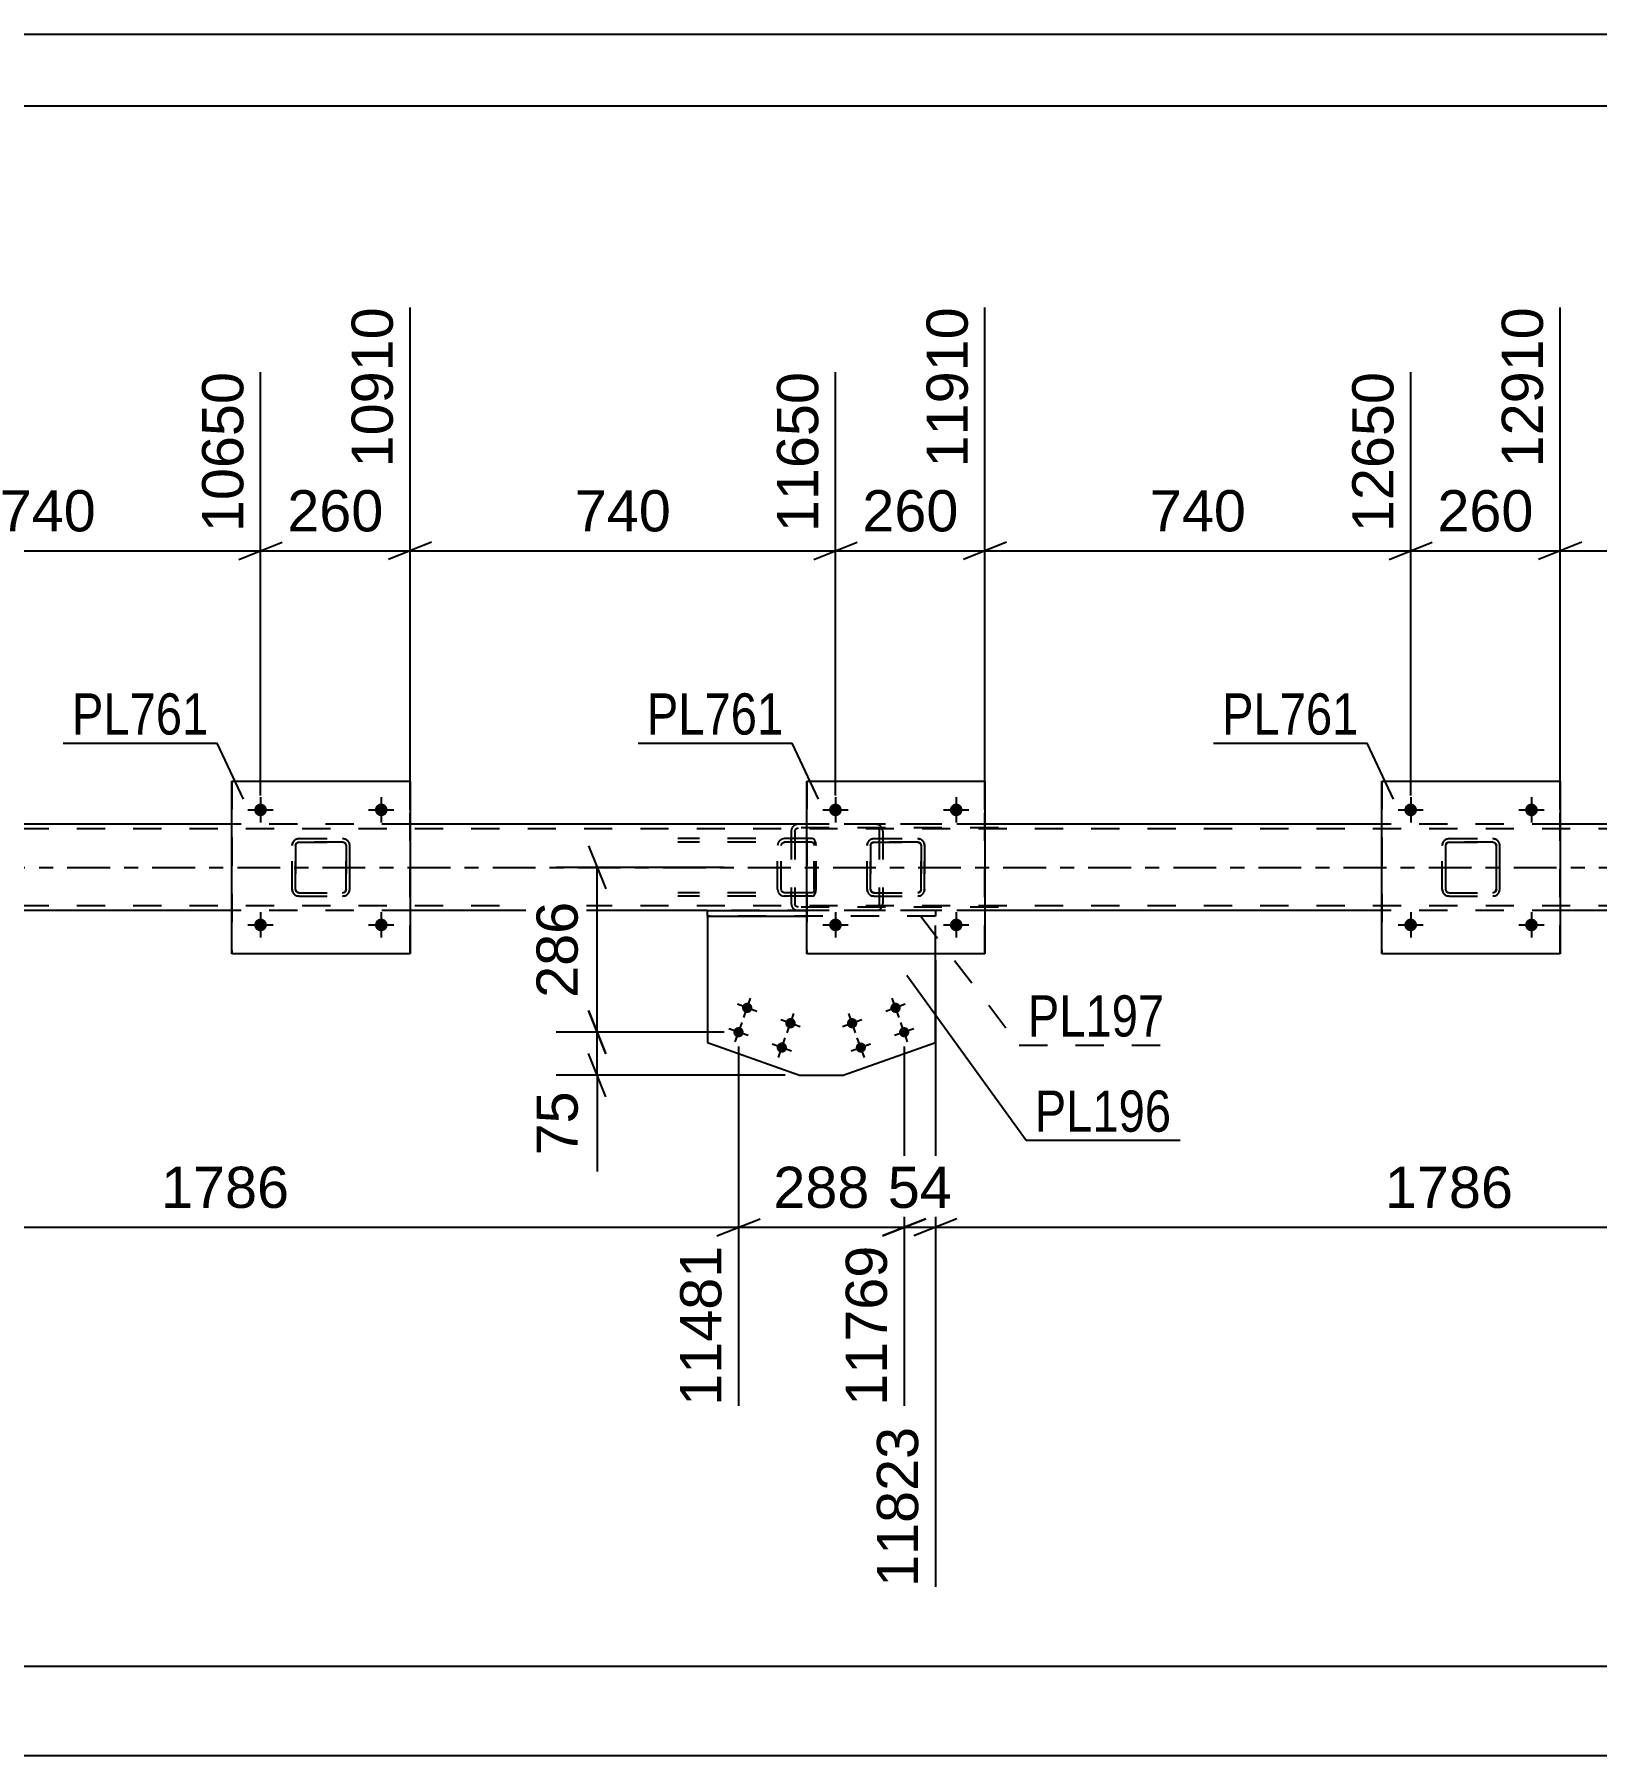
# Model space of a CAD drawing. Header units: millimetres. Extents: x -73 to 768, y -405 to 189.
# Drawn here: x 406.5 to 515.2, y 69.8 to 189.5 of the extents above; entities that cross this region are included whole.
import ezdxf

# ---------------------------------------------------------------- set-up
doc = ezdxf.new("R2010")
doc.units = ezdxf.units.MM
doc.linetypes.add('DXK_LINE_DOT2', pattern=[3.9198, 1.9599, -1.9599])
doc.linetypes.add('DXK_LINE_DOT3', pattern=[5.9187, 2.979, -0.9799, 0.9799, -0.9799])
doc.styles.add('Arial', font='ARIAL.TTF', dxfattribs={"height": 0.2})
doc.styles.add('Arial Narrow', font='ARIALN.TTF', dxfattribs={"height": 0.2})

# ---------------------------------------------------------------- blocks, each defined once
blk = doc.blocks.new('Unknown-122572935-1115')
at = {"color": 5, "linetype": 'Continuous'}
for p, q in [((767.65, 189.5), (-73.35, 189.5)), ((762.65, 184.5), (-68.35, 184.5))]:
    blk.add_line(p, q, dxfattribs=at)
blk = doc.blocks.new('Bolt-122572935-2388 - 2108')
at = {"linetype": 'Continuous'}
for points in [[(501.82, 135.57), (501.83, 135.66), (501.86, 135.75), (501.9, 135.83), (501.96, 135.89), (502.04, 135.95), (502.12, 135.99), (502.21, 136.01), (502.3, 136.01), (502.39, 135.99), (502.48, 135.95), (502.55, 135.89), (502.61, 135.83), (502.66, 135.75), (502.69, 135.66), (502.7, 135.57), (502.69, 135.48), (502.66, 135.39), (502.61, 135.31), (502.55, 135.24), (502.48, 135.19), (502.39, 135.15), (502.3, 135.13), (502.21, 135.13), (502.12, 135.15), (502.04, 135.19), (501.96, 135.24), (501.9, 135.31), (501.86, 135.39), (501.83, 135.48)], [(510.22, 135.57), (510.23, 135.66), (510.26, 135.75), (510.3, 135.83), (510.36, 135.89), (510.44, 135.95), (510.52, 135.99), (510.61, 136.01), (510.7, 136.01), (510.79, 135.99), (510.88, 135.95), (510.95, 135.89), (511.01, 135.83), (511.06, 135.75), (511.09, 135.66), (511.1, 135.57), (511.09, 135.48), (511.06, 135.39), (511.01, 135.31), (510.95, 135.24), (510.88, 135.19), (510.79, 135.15), (510.7, 135.13), (510.61, 135.13), (510.52, 135.15), (510.44, 135.19), (510.36, 135.24), (510.3, 135.31), (510.26, 135.39), (510.23, 135.48)]]:
    blk.add_hatch(color=1, dxfattribs=at).paths.add_polyline_path(points)
at = {"color": 1, "linetype": 'Continuous'}
for p, q in [((501.38, 135.57), (503.14, 135.57)), ((502.26, 136.45), (502.26, 134.69)), ((509.78, 135.57), (511.54, 135.57)), ((510.66, 136.45), (510.66, 134.69))]:
    blk.add_line(p, q, dxfattribs=at)
blk = doc.blocks.new('Bolt-122572935-2260 - 2108')
at = {"linetype": 'Continuous'}
for points in [[(466.09, 121.68, -1), (466.77, 121.92, -1)], [(463.07, 120.61, -1), (463.75, 120.86, -1)], [(466.69, 119.99, -1), (467.37, 120.23, -1)], [(463.68, 118.92, -1), (464.35, 119.16, -1)]]:
    blk.add_hatch(color=1, dxfattribs=at).paths.add_polyline_path(points)
at = {"color": 1, "linetype": 'Continuous'}
for p, q in [((466.67, 121.13), (466.19, 122.48)), ((464.09, 120.98), (462.74, 120.49)), ((463.65, 120.06), (463.17, 121.41)), ((467.11, 122.05), (465.75, 121.56)), ((464.26, 118.36), (463.77, 119.72)), ((467.71, 120.35), (466.35, 119.87)), ((467.27, 119.43), (466.79, 120.79)), ((464.69, 119.28), (463.34, 118.8))]:
    blk.add_line(p, q, dxfattribs=at)
blk = doc.blocks.new('Bolt-122572935-2261 - 2108')
at = {"linetype": 'Continuous'}
for points in [[(455.77, 121.92, -1), (456.45, 121.68, -1)], [(458.78, 120.86, -1), (459.46, 120.61, -1)], [(455.17, 120.23, -1), (455.85, 119.99, -1)], [(458.18, 119.16, -1), (458.86, 118.92, -1)]]:
    blk.add_hatch(color=1, dxfattribs=at).paths.add_polyline_path(points)
at = {"color": 1, "linetype": 'Continuous'}
for p, q in [((455.87, 121.13), (456.35, 122.48)), ((456.79, 121.56), (455.43, 122.05)), ((459.8, 120.49), (458.45, 120.98)), ((458.88, 120.06), (459.36, 121.41)), ((456.18, 119.87), (454.83, 120.35)), ((455.27, 119.43), (455.75, 120.79)), ((458.28, 118.36), (458.76, 119.72)), ((459.2, 118.8), (457.84, 119.28))]:
    blk.add_line(p, q, dxfattribs=at)
blk = doc.blocks.new('Part-122572935-2266 - 2108')
at = {"color": 2, "linetype": 'Continuous'}
for p, q in [((453.34, 128.17), (453.34, 128.57)), ((453.34, 128.57), (460.25, 128.57)), ((453.34, 128.17), (460.25, 128.17))]:
    blk.add_line(p, q, dxfattribs=at)
at = {"color": 7, "linetype": 'DXK_LINE_DOT2'}
for p, q in [((469.2, 128.57), (460.25, 128.57)), ((469.2, 128.17), (460.25, 128.17)), ((469.2, 128.57), (469.2, 128.17))]:
    blk.add_line(p, q, dxfattribs=at)
blk = doc.blocks.new('Part-122572935-2271 - 2108')
at = {"color": 2, "linetype": 'Continuous'}
for p, q in [((453.34, 128.17), (453.34, 119.39)), ((469.2, 119.39), (469.2, 125.57)), ((453.34, 119.39), (459.75, 117.12)), ((462.79, 117.12), (469.2, 119.39)), ((459.75, 117.12), (462.79, 117.12))]:
    blk.add_line(p, q, dxfattribs=at)
at = {"color": 7, "linetype": 'DXK_LINE_DOT2'}
for p, q in [((469.2, 128.17), (453.34, 128.17)), ((469.2, 125.57), (469.2, 128.17))]:
    blk.add_line(p, q, dxfattribs=at)
blk = doc.blocks.new('Part-122572935-2351 - 2108')
at = {"color": 7, "linetype": 'DXK_LINE_DOT2'}
for p, q in [((650.55, 134.25), (12.26, 134.25)), ((432.66, 134.57), (420.26, 134.57)), ((472.65, 134.57), (460.25, 134.57)), ((512.66, 134.57), (500.26, 134.57)), ((650.55, 128.89), (12.26, 128.89)), ((432.66, 128.57), (420.26, 128.57)), ((472.65, 128.57), (453.34, 128.57)), ((512.66, 128.57), (500.26, 128.57))]:
    blk.add_line(p, q, dxfattribs=at)
at = {"color": 2, "linetype": 'Continuous'}
for p, q in [((420.26, 134.57), (392.66, 134.57)), ((460.25, 134.57), (432.66, 134.57)), ((500.26, 134.57), (472.65, 134.57)), ((540.26, 134.57), (512.66, 134.57)), ((420.26, 128.57), (392.66, 128.57)), ((453.34, 128.57), (432.66, 128.57)), ((500.26, 128.57), (472.65, 128.57)), ((538.48, 128.57), (512.66, 128.57))]:
    blk.add_line(p, q, dxfattribs=at)
at = {"color": 7, "linetype": 'DXK_LINE_DOT3'}
blk.add_line((12.26, 131.57), (650.55, 131.57), dxfattribs=at)
blk = doc.blocks.new('Bolt-122572935-2370 - 2108')
at = {"linetype": 'Continuous'}
for points in [[(421.82, 127.57), (421.83, 127.66), (421.86, 127.75), (421.9, 127.83), (421.96, 127.89), (422.04, 127.95), (422.12, 127.99), (422.21, 128.01), (422.3, 128.01), (422.39, 127.99), (422.48, 127.95), (422.55, 127.89), (422.61, 127.83), (422.66, 127.75), (422.69, 127.66), (422.7, 127.57), (422.69, 127.48), (422.66, 127.39), (422.61, 127.31), (422.55, 127.24), (422.48, 127.19), (422.39, 127.15), (422.3, 127.13), (422.21, 127.13), (422.12, 127.15), (422.04, 127.19), (421.96, 127.24), (421.9, 127.31), (421.86, 127.39), (421.83, 127.48)], [(430.22, 127.57), (430.23, 127.66), (430.26, 127.75), (430.3, 127.83), (430.36, 127.89), (430.44, 127.95), (430.52, 127.99), (430.61, 128.01), (430.7, 128.01), (430.79, 127.99), (430.88, 127.95), (430.95, 127.89), (431.01, 127.83), (431.06, 127.75), (431.09, 127.66), (431.1, 127.57), (431.09, 127.48), (431.06, 127.39), (431.01, 127.31), (430.95, 127.24), (430.88, 127.19), (430.79, 127.15), (430.7, 127.13), (430.61, 127.13), (430.52, 127.15), (430.44, 127.19), (430.36, 127.24), (430.3, 127.31), (430.26, 127.39), (430.23, 127.48)]]:
    blk.add_hatch(color=1, dxfattribs=at).paths.add_polyline_path(points)
at = {"color": 1, "linetype": 'Continuous'}
for p, q in [((422.26, 128.45), (422.26, 126.69)), ((430.66, 128.45), (430.66, 126.69)), ((421.38, 127.57), (423.14, 127.57)), ((429.78, 127.57), (431.54, 127.57))]:
    blk.add_line(p, q, dxfattribs=at)
blk = doc.blocks.new('Bolt-122572935-2389 - 2108')
at = {"linetype": 'Continuous'}
for points in [[(501.82, 127.57), (501.83, 127.66), (501.86, 127.75), (501.9, 127.83), (501.96, 127.89), (502.04, 127.95), (502.12, 127.99), (502.21, 128.01), (502.3, 128.01), (502.39, 127.99), (502.48, 127.95), (502.55, 127.89), (502.61, 127.83), (502.66, 127.75), (502.69, 127.66), (502.7, 127.57), (502.69, 127.48), (502.66, 127.39), (502.61, 127.31), (502.55, 127.24), (502.48, 127.19), (502.39, 127.15), (502.3, 127.13), (502.21, 127.13), (502.12, 127.15), (502.04, 127.19), (501.96, 127.24), (501.9, 127.31), (501.86, 127.39), (501.83, 127.48)], [(510.22, 127.57), (510.23, 127.66), (510.26, 127.75), (510.3, 127.83), (510.36, 127.89), (510.44, 127.95), (510.52, 127.99), (510.61, 128.01), (510.7, 128.01), (510.79, 127.99), (510.88, 127.95), (510.95, 127.89), (511.01, 127.83), (511.06, 127.75), (511.09, 127.66), (511.1, 127.57), (511.09, 127.48), (511.06, 127.39), (511.01, 127.31), (510.95, 127.24), (510.88, 127.19), (510.79, 127.15), (510.7, 127.13), (510.61, 127.13), (510.52, 127.15), (510.44, 127.19), (510.36, 127.24), (510.3, 127.31), (510.26, 127.39), (510.23, 127.48)]]:
    blk.add_hatch(color=1, dxfattribs=at).paths.add_polyline_path(points)
at = {"color": 1, "linetype": 'Continuous'}
for p, q in [((502.26, 128.45), (502.26, 126.69)), ((510.66, 128.45), (510.66, 126.69)), ((501.38, 127.57), (503.14, 127.57)), ((509.78, 127.57), (511.54, 127.57))]:
    blk.add_line(p, q, dxfattribs=at)
blk = doc.blocks.new('Bolt-122572935-2390 - 2108')
at = {"linetype": 'Continuous'}
for points in [[(461.81, 135.57), (461.82, 135.66), (461.85, 135.75), (461.9, 135.83), (461.96, 135.89), (462.03, 135.95), (462.12, 135.99), (462.21, 136.01), (462.3, 136.01), (462.39, 135.99), (462.47, 135.95), (462.55, 135.89), (462.61, 135.83), (462.65, 135.75), (462.68, 135.66), (462.69, 135.57), (462.68, 135.48), (462.65, 135.39), (462.61, 135.31), (462.55, 135.24), (462.47, 135.19), (462.39, 135.15), (462.3, 135.13), (462.21, 135.13), (462.12, 135.15), (462.03, 135.19), (461.96, 135.24), (461.9, 135.31), (461.85, 135.39), (461.82, 135.48)], [(470.21, 135.57), (470.22, 135.66), (470.25, 135.75), (470.3, 135.83), (470.36, 135.89), (470.43, 135.95), (470.52, 135.99), (470.61, 136.01), (470.7, 136.01), (470.79, 135.99), (470.87, 135.95), (470.95, 135.89), (471.01, 135.83), (471.05, 135.75), (471.08, 135.66), (471.09, 135.57), (471.08, 135.48), (471.05, 135.39), (471.01, 135.31), (470.95, 135.24), (470.87, 135.19), (470.79, 135.15), (470.7, 135.13), (470.61, 135.13), (470.52, 135.15), (470.43, 135.19), (470.36, 135.24), (470.3, 135.31), (470.25, 135.39), (470.22, 135.48)]]:
    blk.add_hatch(color=1, dxfattribs=at).paths.add_polyline_path(points)
at = {"color": 1, "linetype": 'Continuous'}
for p, q in [((461.37, 135.57), (463.13, 135.57)), ((462.25, 136.45), (462.25, 134.69)), ((469.77, 135.57), (471.53, 135.57)), ((470.65, 136.45), (470.65, 134.69))]:
    blk.add_line(p, q, dxfattribs=at)
blk = doc.blocks.new('Bolt-122572935-2391 - 2108')
at = {"linetype": 'Continuous'}
for points in [[(461.81, 127.57), (461.82, 127.66), (461.85, 127.75), (461.9, 127.83), (461.96, 127.89), (462.03, 127.95), (462.12, 127.99), (462.21, 128.01), (462.3, 128.01), (462.39, 127.99), (462.47, 127.95), (462.55, 127.89), (462.61, 127.83), (462.65, 127.75), (462.68, 127.66), (462.69, 127.57), (462.68, 127.48), (462.65, 127.39), (462.61, 127.31), (462.55, 127.24), (462.47, 127.19), (462.39, 127.15), (462.3, 127.13), (462.21, 127.13), (462.12, 127.15), (462.03, 127.19), (461.96, 127.24), (461.9, 127.31), (461.85, 127.39), (461.82, 127.48)], [(470.21, 127.57), (470.22, 127.66), (470.25, 127.75), (470.3, 127.83), (470.36, 127.89), (470.43, 127.95), (470.52, 127.99), (470.61, 128.01), (470.7, 128.01), (470.79, 127.99), (470.87, 127.95), (470.95, 127.89), (471.01, 127.83), (471.05, 127.75), (471.08, 127.66), (471.09, 127.57), (471.08, 127.48), (471.05, 127.39), (471.01, 127.31), (470.95, 127.24), (470.87, 127.19), (470.79, 127.15), (470.7, 127.13), (470.61, 127.13), (470.52, 127.15), (470.43, 127.19), (470.36, 127.24), (470.3, 127.31), (470.25, 127.39), (470.22, 127.48)]]:
    blk.add_hatch(color=1, dxfattribs=at).paths.add_polyline_path(points)
at = {"color": 1, "linetype": 'Continuous'}
for p, q in [((462.25, 128.45), (462.25, 126.69)), ((470.65, 128.45), (470.65, 126.69)), ((461.37, 127.57), (463.13, 127.57)), ((469.77, 127.57), (471.53, 127.57))]:
    blk.add_line(p, q, dxfattribs=at)
blk = doc.blocks.new('Bolt-122572935-2392 - 2108')
at = {"linetype": 'Continuous'}
for points in [[(421.82, 135.57), (421.83, 135.66), (421.86, 135.75), (421.9, 135.83), (421.96, 135.89), (422.04, 135.95), (422.12, 135.99), (422.21, 136.01), (422.3, 136.01), (422.39, 135.99), (422.48, 135.95), (422.55, 135.89), (422.61, 135.83), (422.66, 135.75), (422.69, 135.66), (422.7, 135.57), (422.69, 135.48), (422.66, 135.39), (422.61, 135.31), (422.55, 135.24), (422.48, 135.19), (422.39, 135.15), (422.3, 135.13), (422.21, 135.13), (422.12, 135.15), (422.04, 135.19), (421.96, 135.24), (421.9, 135.31), (421.86, 135.39), (421.83, 135.48)], [(430.22, 135.57), (430.23, 135.66), (430.26, 135.75), (430.3, 135.83), (430.36, 135.89), (430.44, 135.95), (430.52, 135.99), (430.61, 136.01), (430.7, 136.01), (430.79, 135.99), (430.88, 135.95), (430.95, 135.89), (431.01, 135.83), (431.06, 135.75), (431.09, 135.66), (431.1, 135.57), (431.09, 135.48), (431.06, 135.39), (431.01, 135.31), (430.95, 135.24), (430.88, 135.19), (430.79, 135.15), (430.7, 135.13), (430.61, 135.13), (430.52, 135.15), (430.44, 135.19), (430.36, 135.24), (430.3, 135.31), (430.26, 135.39), (430.23, 135.48)]]:
    blk.add_hatch(color=1, dxfattribs=at).paths.add_polyline_path(points)
at = {"color": 1, "linetype": 'Continuous'}
for p, q in [((421.38, 135.57), (423.14, 135.57)), ((422.26, 136.45), (422.26, 134.69)), ((429.78, 135.57), (431.54, 135.57)), ((430.66, 136.45), (430.66, 134.69))]:
    blk.add_line(p, q, dxfattribs=at)
blk = doc.blocks.new('Part-122572935-2399 - 2108')
at = {"color": 7, "linetype": 'DXK_LINE_DOT2'}
for p, q in [((459.2, 134.25), (459.17, 134.09)), ((459.17, 134.09), (459.17, 129.05)), ((459.21, 134.27), (459.2, 134.25)), ((459.42, 134.09), (459.44, 134.18)), ((459.42, 134.09), (459.42, 129.05)), ((459.44, 134.18), (459.5, 134.26)), ((459.68, 134.57), (459.48, 134.53)), ((459.5, 134.26), (459.58, 134.31)), ((459.58, 134.31), (459.68, 134.33)), ((473.58, 134.57), (459.68, 134.57)), ((473.58, 134.33), (459.68, 134.33)), ((465.24, 134.53), (465.04, 134.57)), ((465.04, 134.33), (465.14, 134.31)), ((465.14, 134.31), (465.22, 134.26)), ((465.22, 134.26), (465.28, 134.18)), ((465.28, 134.18), (465.3, 134.09)), ((465.3, 134.09), (465.3, 129.05)), ((465.55, 134.09), (465.51, 134.27)), ((465.55, 134.09), (465.55, 129.05)), ((459.17, 129.05), (459.19, 128.96)), ((459.19, 128.96), (459.21, 128.86)), ((459.44, 128.98), (459.42, 129.05)), ((459.44, 128.96), (459.44, 128.98)), ((459.5, 128.88), (459.44, 128.96)), ((459.48, 128.6), (459.68, 128.57)), ((459.58, 128.83), (459.5, 128.88)), ((459.68, 128.81), (459.58, 128.83)), ((473.58, 128.81), (459.68, 128.81)), ((473.58, 128.57), (459.68, 128.57)), ((465.14, 128.83), (465.04, 128.81)), ((465.04, 128.57), (465.24, 128.6)), ((465.22, 128.88), (465.14, 128.83)), ((465.28, 128.96), (465.22, 128.88)), ((465.3, 129.05), (465.28, 128.96)), ((465.51, 128.86), (465.55, 129.05))]:
    blk.add_line(p, q, dxfattribs=at)
for centre, start, end in [((459.66, 134.07), 110.7583, 155.68), ((465.06, 134.07), 24.32, 69.2417), ((459.66, 129.07), 204.32, 249.2417), ((465.06, 129.07), 290.7583, 335.68)]:
    blk.add_arc(centre, 0.496, start, end, dxfattribs=at)
blk = doc.blocks.new('Part-122572935-2413 - 2108')
at = {"color": 2, "linetype": 'Continuous'}
for p, q in [((460.25, 125.57), (460.25, 137.57)), ((460.25, 137.57), (460.25, 137.57)), ((460.25, 137.57), (472.65, 137.57)), ((472.65, 137.57), (472.65, 125.57)), ((460.25, 125.57), (460.25, 125.57)), ((472.65, 125.57), (460.25, 125.57))]:
    blk.add_line(p, q, dxfattribs=at)
at = {"color": 7, "linetype": 'DXK_LINE_DOT2'}
for p, q in [((460.25, 137.57), (460.25, 125.57)), ((460.25, 137.57), (460.25, 137.57)), ((472.65, 125.57), (472.65, 137.57)), ((460.25, 125.57), (460.25, 125.57))]:
    blk.add_line(p, q, dxfattribs=at)
blk = doc.blocks.new('Part-122572935-2414 - 2108')
at = {"color": 7, "linetype": 'DXK_LINE_DOT2'}
for p, q in [((504.45, 133.09), (504.49, 133.27)), ((504.45, 133.09), (504.46, 133.09)), ((504.45, 130.05), (504.45, 133.09)), ((504.49, 133.27), (504.46, 133.09)), ((504.46, 130.05), (504.46, 133.09)), ((504.71, 133.18), (504.69, 133.09)), ((504.7, 133.09), (504.69, 133.09)), ((504.69, 133.09), (504.69, 130.05)), ((504.7, 133.09), (504.72, 133.18)), ((504.7, 130.05), (504.7, 133.09)), ((504.76, 133.26), (504.71, 133.18)), ((504.72, 133.18), (504.77, 133.26)), ((504.75, 133.53), (504.93, 133.57)), ((504.94, 133.57), (504.75, 133.53)), ((504.84, 133.31), (504.76, 133.26)), ((504.77, 133.26), (504.85, 133.31)), ((504.93, 133.33), (504.84, 133.31)), ((504.85, 133.31), (504.94, 133.33)), ((504.94, 133.57), (504.93, 133.57)), ((504.93, 133.57), (507.97, 133.57)), ((504.93, 133.33), (504.94, 133.33)), ((507.97, 133.33), (504.93, 133.33)), ((504.94, 133.57), (507.98, 133.57)), ((504.94, 133.33), (507.98, 133.33)), ((507.97, 133.57), (507.98, 133.57)), ((507.97, 133.57), (508.16, 133.53)), ((507.98, 133.33), (507.97, 133.33)), ((508.06, 133.31), (507.97, 133.33)), ((508.16, 133.53), (507.98, 133.57)), ((507.98, 133.33), (508.07, 133.31)), ((508.06, 133.31), (508.07, 133.31)), ((508.14, 133.26), (508.06, 133.31)), ((508.07, 133.31), (508.15, 133.26)), ((508.19, 133.18), (508.14, 133.26)), ((508.15, 133.26), (508.2, 133.18)), ((508.21, 133.09), (508.19, 133.18)), ((508.2, 133.18), (508.22, 133.09)), ((508.22, 133.09), (508.21, 133.09)), ((508.21, 133.09), (508.21, 130.05)), ((508.22, 130.05), (508.22, 133.09)), ((508.42, 133.27), (508.45, 133.09)), ((508.46, 133.09), (508.42, 133.27)), ((508.46, 133.09), (508.45, 133.09)), ((508.45, 133.09), (508.45, 130.05)), ((508.46, 130.05), (508.46, 133.09)), ((504.46, 130.05), (504.45, 130.05)), ((504.49, 129.86), (504.45, 130.05)), ((504.46, 130.05), (504.49, 129.86)), ((504.69, 130.05), (504.7, 130.05)), ((504.69, 130.05), (504.71, 129.96)), ((504.72, 129.96), (504.7, 130.05)), ((504.71, 129.96), (504.76, 129.88)), ((504.77, 129.88), (504.72, 129.96)), ((504.75, 129.6), (504.75, 129.6)), ((504.93, 129.57), (504.75, 129.6)), ((504.75, 129.6), (504.94, 129.57)), ((504.76, 129.88), (504.84, 129.83)), ((504.85, 129.83), (504.77, 129.88)), ((504.84, 129.83), (504.93, 129.81)), ((504.94, 129.81), (504.85, 129.83)), ((504.94, 129.81), (504.93, 129.81)), ((504.93, 129.81), (507.97, 129.81)), ((504.94, 129.57), (504.93, 129.57)), ((504.93, 129.57), (507.97, 129.57)), ((504.94, 129.81), (507.98, 129.81)), ((504.94, 129.57), (507.98, 129.57)), ((507.97, 129.81), (508.06, 129.83)), ((507.97, 129.81), (507.98, 129.81)), ((508.16, 129.6), (507.97, 129.57)), ((507.97, 129.57), (507.98, 129.57)), ((508.07, 129.83), (507.98, 129.81)), ((507.98, 129.57), (508.16, 129.6)), ((508.06, 129.83), (508.14, 129.88)), ((508.15, 129.88), (508.07, 129.83)), ((508.14, 129.88), (508.19, 129.96)), ((508.2, 129.96), (508.15, 129.88)), ((508.19, 129.96), (508.21, 130.05)), ((508.22, 130.05), (508.2, 129.96)), ((508.21, 130.05), (508.22, 130.05)), ((508.45, 130.05), (508.42, 129.86)), ((508.42, 129.86), (508.46, 130.05)), ((508.45, 130.05), (508.46, 130.05))]:
    blk.add_line(p, q, dxfattribs=at)
at = {"color": 7, "linetype": 'DXK_LINE_DOT3'}
blk.add_line((506.46, 131.57), (506.45, 131.57), dxfattribs=at)
at = {"color": 7, "linetype": 'DXK_LINE_DOT2'}
for centre, start, end in [((504.93, 133.09), 112.5, 157.5), ((504.94, 133.09), 112.5, 157.5), ((507.97, 133.09), 22.5, 67.5), ((507.98, 133.09), 22.5, 67.5), ((504.93, 130.05), 202.5, 247.5), ((504.94, 130.05), 202.5, 247.5), ((507.97, 130.05), 292.5, 337.5), ((507.98, 130.05), 292.5, 337.5)]:
    blk.add_arc(centre, 0.48, start, end, dxfattribs=at)
blk = doc.blocks.new('Part-122572935-2419 - 2108')
at = {"color": 2, "linetype": 'Continuous'}
for p, q in [((500.26, 125.57), (500.26, 137.57)), ((500.26, 137.57), (500.26, 137.57)), ((500.26, 137.57), (512.66, 137.57)), ((512.66, 137.57), (512.66, 125.57)), ((500.26, 125.57), (500.26, 125.57)), ((512.66, 125.57), (500.26, 125.57))]:
    blk.add_line(p, q, dxfattribs=at)
at = {"color": 7, "linetype": 'DXK_LINE_DOT2'}
for p, q in [((500.26, 137.57), (500.26, 125.57)), ((500.26, 137.57), (500.26, 137.57)), ((512.66, 125.57), (512.66, 137.57)), ((500.26, 125.57), (500.26, 125.57))]:
    blk.add_line(p, q, dxfattribs=at)
blk = doc.blocks.new('Part-122572935-2492 - 2108')
at = {"color": 7, "linetype": 'DXK_LINE_DOT2'}
for p, q in [((424.45, 133.09), (424.49, 133.27)), ((424.45, 133.09), (424.46, 133.09)), ((424.45, 130.05), (424.45, 133.09)), ((424.49, 133.27), (424.46, 133.09)), ((424.46, 130.05), (424.46, 133.09)), ((424.71, 133.18), (424.69, 133.09)), ((424.7, 133.09), (424.69, 133.09)), ((424.69, 133.09), (424.69, 130.05)), ((424.7, 133.09), (424.72, 133.18)), ((424.7, 130.05), (424.7, 133.09)), ((424.76, 133.26), (424.71, 133.18)), ((424.72, 133.18), (424.77, 133.26)), ((424.75, 133.53), (424.93, 133.57)), ((424.94, 133.57), (424.75, 133.53)), ((424.84, 133.31), (424.76, 133.26)), ((424.77, 133.26), (424.85, 133.31)), ((424.93, 133.33), (424.84, 133.31)), ((424.85, 133.31), (424.94, 133.33)), ((424.94, 133.57), (424.93, 133.57)), ((424.93, 133.57), (427.97, 133.57)), ((424.93, 133.33), (424.94, 133.33)), ((427.97, 133.33), (424.93, 133.33)), ((424.94, 133.57), (427.98, 133.57)), ((424.94, 133.33), (427.98, 133.33)), ((427.97, 133.57), (427.98, 133.57)), ((427.97, 133.57), (428.16, 133.53)), ((427.98, 133.33), (427.97, 133.33)), ((428.07, 133.31), (427.97, 133.33)), ((428.16, 133.53), (427.98, 133.57)), ((427.98, 133.33), (428.07, 133.31)), ((428.07, 133.31), (428.07, 133.31)), ((428.07, 133.31), (428.15, 133.26)), ((428.14, 133.26), (428.07, 133.31)), ((428.19, 133.18), (428.14, 133.26)), ((428.15, 133.26), (428.2, 133.18)), ((428.21, 133.09), (428.19, 133.18)), ((428.2, 133.18), (428.22, 133.09)), ((428.22, 133.09), (428.21, 133.09)), ((428.21, 133.09), (428.21, 130.05)), ((428.22, 130.05), (428.22, 133.09)), ((428.42, 133.27), (428.45, 133.09)), ((428.46, 133.09), (428.42, 133.27)), ((428.46, 133.09), (428.45, 133.09)), ((428.45, 133.09), (428.45, 130.05)), ((428.46, 130.05), (428.46, 133.09)), ((424.46, 130.05), (424.45, 130.05)), ((424.49, 129.86), (424.45, 130.05)), ((424.46, 130.05), (424.49, 129.86)), ((424.69, 130.05), (424.7, 130.05)), ((424.69, 130.05), (424.71, 129.96)), ((424.72, 129.96), (424.7, 130.05)), ((424.71, 129.96), (424.76, 129.88)), ((424.77, 129.88), (424.72, 129.96)), ((424.75, 129.6), (424.75, 129.6)), ((424.93, 129.57), (424.75, 129.6)), ((424.75, 129.6), (424.94, 129.57)), ((424.76, 129.88), (424.84, 129.83)), ((424.85, 129.83), (424.77, 129.88)), ((424.84, 129.83), (424.93, 129.81)), ((424.94, 129.81), (424.85, 129.83)), ((424.94, 129.81), (424.93, 129.81)), ((424.93, 129.81), (427.97, 129.81)), ((424.94, 129.57), (424.93, 129.57)), ((424.93, 129.57), (427.97, 129.57)), ((424.94, 129.81), (427.98, 129.81)), ((424.94, 129.57), (427.98, 129.57)), ((427.97, 129.81), (428.07, 129.83)), ((427.97, 129.81), (427.98, 129.81)), ((428.16, 129.6), (427.97, 129.57)), ((427.97, 129.57), (427.98, 129.57)), ((428.07, 129.83), (427.98, 129.81)), ((427.98, 129.57), (428.16, 129.6)), ((428.15, 129.88), (428.07, 129.83)), ((428.07, 129.83), (428.14, 129.88)), ((428.14, 129.88), (428.19, 129.96)), ((428.2, 129.96), (428.15, 129.88)), ((428.19, 129.96), (428.21, 130.05)), ((428.22, 130.05), (428.2, 129.96)), ((428.21, 130.05), (428.22, 130.05)), ((428.45, 130.05), (428.42, 129.86)), ((428.42, 129.86), (428.46, 130.05)), ((428.45, 130.05), (428.46, 130.05))]:
    blk.add_line(p, q, dxfattribs=at)
at = {"color": 7, "linetype": 'DXK_LINE_DOT3'}
blk.add_line((426.46, 131.57), (426.45, 131.57), dxfattribs=at)
at = {"color": 7, "linetype": 'DXK_LINE_DOT2'}
for centre, start, end in [((424.93, 133.09), 112.5, 157.5), ((424.94, 133.09), 112.5, 157.5), ((427.97, 133.09), 22.5, 67.5), ((427.98, 133.09), 22.5, 67.5), ((424.93, 130.05), 202.5, 247.5), ((424.94, 130.05), 202.5, 247.5), ((427.97, 130.05), 292.5, 337.5), ((427.98, 130.05), 292.5, 337.5)]:
    blk.add_arc(centre, 0.48, start, end, dxfattribs=at)
blk = doc.blocks.new('Part-122572935-2497 - 2108')
at = {"color": 2, "linetype": 'Continuous'}
for p, q in [((420.26, 125.57), (420.26, 137.57)), ((420.26, 137.57), (420.26, 137.57)), ((420.26, 137.57), (432.66, 137.57)), ((432.66, 137.57), (432.66, 125.57)), ((420.26, 125.57), (420.26, 125.57)), ((432.66, 125.57), (420.26, 125.57))]:
    blk.add_line(p, q, dxfattribs=at)
at = {"color": 7, "linetype": 'DXK_LINE_DOT2'}
for p, q in [((420.26, 137.57), (420.26, 125.57)), ((420.26, 137.57), (420.26, 137.57)), ((432.66, 125.57), (432.66, 137.57)), ((420.26, 125.57), (420.26, 125.57))]:
    blk.add_line(p, q, dxfattribs=at)
blk = doc.blocks.new('Part-122572935-2498 - 2108')
at = {"color": 7, "linetype": 'DXK_LINE_DOT2'}
for p, q in [((464.45, 133.09), (464.48, 133.27)), ((464.49, 133.27), (464.45, 133.09)), ((464.45, 130.05), (464.45, 133.09)), ((464.45, 133.09), (464.45, 133.09)), ((464.45, 130.05), (464.45, 133.09)), ((464.69, 133.09), (464.71, 133.18)), ((464.71, 133.18), (464.69, 133.09)), ((464.69, 130.05), (464.69, 133.09)), ((464.69, 133.09), (464.69, 133.09)), ((464.69, 133.09), (464.69, 130.05)), ((464.71, 133.18), (464.76, 133.26)), ((464.76, 133.26), (464.71, 133.18)), ((464.74, 133.53), (464.93, 133.57)), ((464.93, 133.57), (464.75, 133.53)), ((464.76, 133.26), (464.84, 133.31)), ((464.84, 133.31), (464.76, 133.26)), ((464.84, 133.31), (464.93, 133.33)), ((464.93, 133.33), (464.84, 133.31)), ((464.93, 133.57), (467.97, 133.57)), ((464.93, 133.57), (464.93, 133.57)), ((464.93, 133.57), (467.97, 133.57)), ((464.93, 133.33), (467.97, 133.33)), ((464.93, 133.33), (464.93, 133.33)), ((467.97, 133.33), (464.93, 133.33)), ((467.97, 133.57), (467.97, 133.57)), ((467.97, 133.57), (468.15, 133.53)), ((468.16, 133.53), (467.97, 133.57)), ((467.97, 133.33), (467.97, 133.33)), ((467.97, 133.33), (468.06, 133.31)), ((468.06, 133.31), (467.97, 133.33)), ((468.06, 133.31), (468.06, 133.31)), ((468.06, 133.31), (468.14, 133.26)), ((468.14, 133.26), (468.06, 133.31)), ((468.14, 133.26), (468.19, 133.18)), ((468.19, 133.18), (468.14, 133.26)), ((468.19, 133.18), (468.21, 133.09)), ((468.21, 133.09), (468.19, 133.18)), ((468.21, 130.05), (468.21, 133.09)), ((468.21, 133.09), (468.21, 133.09)), ((468.21, 133.09), (468.21, 130.05)), ((468.41, 133.27), (468.45, 133.09)), ((468.45, 133.09), (468.42, 133.27)), ((468.45, 130.05), (468.45, 133.09)), ((468.45, 133.09), (468.45, 133.09)), ((468.45, 133.09), (468.45, 130.05)), ((464.45, 130.05), (464.45, 130.05)), ((464.48, 129.86), (464.45, 130.05)), ((464.45, 130.05), (464.49, 129.86)), ((464.69, 130.05), (464.69, 130.05)), ((464.71, 129.96), (464.69, 130.05)), ((464.69, 130.05), (464.71, 129.96)), ((464.76, 129.88), (464.71, 129.96)), ((464.71, 129.96), (464.76, 129.88)), ((464.74, 129.6), (464.75, 129.6)), ((464.93, 129.57), (464.74, 129.6)), ((464.75, 129.6), (464.93, 129.57)), ((464.84, 129.83), (464.76, 129.88)), ((464.76, 129.88), (464.84, 129.83)), ((464.93, 129.81), (464.84, 129.83)), ((464.84, 129.83), (464.93, 129.81)), ((464.93, 129.81), (467.97, 129.81)), ((464.93, 129.81), (464.93, 129.81)), ((464.93, 129.81), (467.97, 129.81)), ((464.93, 129.57), (467.97, 129.57)), ((464.93, 129.57), (464.93, 129.57)), ((464.93, 129.57), (467.97, 129.57)), ((468.06, 129.83), (467.97, 129.81)), ((467.97, 129.81), (468.06, 129.83)), ((467.97, 129.81), (467.97, 129.81)), ((468.15, 129.6), (467.97, 129.57)), ((467.97, 129.57), (468.16, 129.6)), ((467.97, 129.57), (467.97, 129.57)), ((468.14, 129.88), (468.06, 129.83)), ((468.06, 129.83), (468.14, 129.88)), ((468.19, 129.96), (468.14, 129.88)), ((468.14, 129.88), (468.19, 129.96)), ((468.21, 130.05), (468.19, 129.96)), ((468.19, 129.96), (468.21, 130.05)), ((468.21, 130.05), (468.21, 130.05)), ((468.45, 130.05), (468.41, 129.86)), ((468.42, 129.86), (468.45, 130.05)), ((468.45, 130.05), (468.45, 130.05))]:
    blk.add_line(p, q, dxfattribs=at)
at = {"color": 7, "linetype": 'DXK_LINE_DOT3'}
blk.add_line((466.46, 131.57), (466.44, 131.57), dxfattribs=at)
at = {"color": 7, "linetype": 'DXK_LINE_DOT2'}
for centre, start, end in [((464.93, 133.09), 112.5, 157.5), ((464.93, 133.09), 112.5, 157.5), ((467.97, 133.09), 22.5, 67.5), ((467.97, 133.09), 22.5, 67.5), ((464.93, 130.05), 202.5, 247.5), ((464.93, 130.05), 202.5, 247.5), ((467.97, 130.05), 292.5, 337.5), ((467.97, 130.05), 292.5, 337.5)]:
    blk.add_arc(centre, 0.48, start, end, dxfattribs=at)
blk = doc.blocks.new('Part-122572935-2565 - 2108')
at = {"color": 7, "linetype": 'DXK_LINE_DOT2'}
for p, q in [((460.63, 133.57), (451.28, 133.57)), ((460.63, 133.33), (451.28, 133.33)), ((458.26, 133.27), (458.22, 133.09)), ((458.22, 130.05), (458.22, 133.09)), ((458.47, 133.09), (458.49, 133.18)), ((458.47, 130.05), (458.47, 133.09)), ((458.49, 133.18), (458.54, 133.26)), ((458.72, 133.57), (458.53, 133.53)), ((458.54, 133.26), (458.63, 133.31)), ((458.63, 133.31), (458.72, 133.33)), ((459.17, 133.33), (459.17, 133.57)), ((460.74, 133.53), (460.63, 133.57)), ((460.63, 133.33), (460.69, 133.31)), ((460.69, 133.31), (460.73, 133.26)), ((460.73, 133.26), (460.76, 133.18)), ((460.82, 133.43), (460.74, 133.53)), ((460.76, 133.18), (460.77, 133.09)), ((460.77, 130.05), (460.77, 133.09)), ((460.88, 133.27), (460.82, 133.43)), ((460.9, 133.09), (460.88, 133.27)), ((460.9, 130.05), (460.9, 133.09)), ((460.63, 129.81), (451.28, 129.81)), ((460.63, 129.57), (451.28, 129.57)), ((458.22, 130.05), (458.26, 129.86)), ((458.49, 129.96), (458.47, 130.05)), ((458.54, 129.88), (458.49, 129.96)), ((458.53, 129.6), (458.72, 129.57)), ((458.63, 129.83), (458.54, 129.88)), ((458.72, 129.81), (458.63, 129.83)), ((459.17, 129.57), (459.17, 129.81)), ((460.69, 129.83), (460.63, 129.81)), ((460.63, 129.57), (460.74, 129.6)), ((460.73, 129.88), (460.69, 129.83)), ((460.76, 129.96), (460.73, 129.88)), ((460.74, 129.6), (460.82, 129.71)), ((460.77, 130.05), (460.76, 129.96)), ((460.82, 129.71), (460.88, 129.86)), ((460.88, 129.86), (460.9, 130.05))]:
    blk.add_line(p, q, dxfattribs=at)
for centre, start, end in [((458.71, 133.07), 111.1513, 156.1049), ((458.71, 130.06), 203.8951, 248.8487)]:
    blk.add_arc(centre, 0.492, start, end, dxfattribs=at)
blk = doc.blocks.new('StraightDimension-122572935-23055 - 2108')
at = {"color": 7, "linetype": 'Continuous'}
for p, q in [((432.66, 135.57), (432.66, 170.51)), ((462.25, 136.57), (462.25, 166.01)), ((434.16, 154.19), (431.16, 152.99)), ((432.66, 153.59), (462.25, 153.59)), ((460.75, 152.99), (463.75, 154.19))]:
    blk.add_line(p, q, dxfattribs=at)
at = {"color": 0}
blk.add_wipeout([(451.39, 154.34), (451.39, 158.54), (443.52, 158.54), (443.52, 154.34)], dxfattribs=at)
at = {"color": 3, "style": 'Arial'}
blk.add_text('740', height=2.865, dxfattribs=at).set_placement((444.12, 154.94))
at = {"color": 0, "linetype": 'Continuous'}
blk.add_wipeout([(461.65, 166.61), (457.45, 166.61), (457.45, 154.29), (461.65, 154.29)], dxfattribs=at)
at = {"color": 3, "linetype": 'Continuous', "style": 'Arial'}
blk.add_text('11650', height=2.865, rotation=90.0002, dxfattribs=at).set_placement((461.05, 154.89))
blk = doc.blocks.new('StraightDimension-122572935-3506 - 2108')
at = {"color": 7, "linetype": 'Continuous'}
for p, q in [((455.51, 119.11), (455.51, 94.13)), ((467.03, 119.11), (467.03, 94.13)), ((454.01, 105.94), (457.01, 107.14)), ((455.51, 106.54), (467.03, 106.54)), ((468.53, 107.14), (465.53, 105.94))]:
    blk.add_line(p, q, dxfattribs=at)
at = {"color": 0}
blk.add_wipeout([(465.2, 107.29), (465.2, 111.49), (457.33, 111.49), (457.33, 107.29)], dxfattribs=at)
at = {"color": 0, "linetype": 'Continuous'}
blk.add_wipeout([(466.43, 105.84), (462.23, 105.84), (462.23, 93.53), (466.43, 93.53)], dxfattribs=at)
at = {"color": 3, "style": 'Arial'}
blk.add_text('288', height=2.865, dxfattribs=at).set_placement((457.93, 107.89))
at = {"color": 3, "linetype": 'Continuous', "style": 'Arial'}
blk.add_text('11769', height=2.865, rotation=90.0002, dxfattribs=at).set_placement((465.83, 94.13))
blk = doc.blocks.new('StraightDimension-122572935-3488 - 2108')
at = {"color": 7, "linetype": 'Continuous'}
for p, q in [((384.06, 125.74), (384.06, 86.15)), ((455.51, 119.11), (455.51, 94.13)), ((385.56, 107.14), (382.56, 105.94)), ((384.06, 106.54), (455.51, 106.54)), ((454.01, 105.94), (457.01, 107.14))]:
    blk.add_line(p, q, dxfattribs=at)
at = {"color": 0}
blk.add_wipeout([(424.83, 107.29), (424.83, 111.49), (414.74, 111.49), (414.74, 107.29)], dxfattribs=at)
at = {"color": 3, "style": 'Arial'}
blk.add_text('1786', height=2.865, dxfattribs=at).set_placement((415.34, 107.89))
at = {"color": 0, "linetype": 'Continuous'}
blk.add_wipeout([(454.91, 105.84), (450.71, 105.84), (450.71, 93.53), (454.91, 93.53)], dxfattribs=at)
at = {"color": 3, "linetype": 'Continuous', "style": 'Arial'}
blk.add_text('11481', height=2.865, rotation=90.0002, dxfattribs=at).set_placement((454.31, 94.13))
blk = doc.blocks.new('StraightDimension-122572935-3694 - 2108')
at = {"color": 7, "linetype": 'Continuous'}
for p, q in [((445.07, 121.61), (446.27, 118.61)), ((454.51, 120.11), (442.82, 120.11)), ((445.67, 117.12), (445.67, 120.11)), ((446.27, 115.62), (445.07, 118.62)), ((458.75, 117.12), (442.82, 117.12)), ((445.67, 117.12), (445.67, 110.42)), ((445.67, 117.12), (445.67, 110.42))]:
    blk.add_line(p, q, dxfattribs=at)
at = {"color": 0}
blk.add_wipeout([(444.92, 116.59), (440.72, 116.59), (440.72, 110.94), (444.92, 110.94)], dxfattribs=at)
at = {"color": 3, "style": 'Arial'}
blk.add_text('75', height=2.865, rotation=90.0002, dxfattribs=at).set_placement((444.32, 111.54))
blk = doc.blocks.new('StraightDimension-122572935-3298 - 2108')
at = {"color": 7, "linetype": 'Continuous'}
blk.add_line((0.16, 76.02), (650.55, 76.02), dxfattribs=at)
blk = doc.blocks.new('StraightDimension-122572935-3337 - 2108')
at = {"color": 7, "linetype": 'Continuous'}
blk.add_line((-0.64, 69.8), (651.35, 69.8), dxfattribs=at)
blk = doc.blocks.new('StraightDimension-122572935-3443 - 2108')
at = {"color": 7, "linetype": 'Continuous'}
for p, q in [((469.2, 125.13), (469.2, 81.53)), ((540.64, 119.11), (540.64, 94.13)), ((470.7, 107.14), (467.7, 105.94)), ((469.2, 106.54), (540.64, 106.54)), ((539.14, 105.94), (542.14, 107.14))]:
    blk.add_line(p, q, dxfattribs=at)
at = {"color": 0}
blk.add_wipeout([(509.97, 107.29), (509.97, 111.49), (499.87, 111.49), (499.87, 107.29)], dxfattribs=at)
at = {"color": 3, "style": 'Arial'}
blk.add_text('1786', height=2.865, dxfattribs=at).set_placement((500.47, 107.89))
at = {"color": 0, "linetype": 'Continuous'}
blk.add_wipeout([(540.04, 105.84), (535.84, 105.84), (535.84, 93.53), (540.04, 93.53)], dxfattribs=at)
at = {"color": 3, "linetype": 'Continuous', "style": 'Arial'}
blk.add_text('13609', height=2.865, rotation=90.0002, dxfattribs=at).set_placement((539.44, 94.13))
blk = doc.blocks.new('StraightDimension-122572935-3470 - 2108')
at = {"color": 7, "linetype": 'Continuous'}
for p, q in [((469.2, 125.13), (469.2, 81.53)), ((467.03, 119.11), (467.03, 94.13)), ((465.53, 105.94), (468.53, 107.14)), ((467.03, 106.54), (469.2, 106.54)), ((470.7, 107.14), (467.7, 105.94))]:
    blk.add_line(p, q, dxfattribs=at)
at = {"color": 0, "linetype": 'Continuous'}
blk.add_wipeout([(468.6, 93.24), (464.4, 93.24), (464.4, 80.93), (468.6, 80.93)], dxfattribs=at)
at = {"color": 3, "linetype": 'Continuous', "style": 'Arial'}
blk.add_text('11823', height=2.865, rotation=90.0002, dxfattribs=at).set_placement((468, 81.53))
at = {"color": 0}
blk.add_wipeout([(470.94, 107.29), (470.94, 111.49), (465.29, 111.49), (465.29, 107.29)], dxfattribs=at)
at = {"color": 3, "style": 'Arial'}
blk.add_text('54', height=2.865, dxfattribs=at).set_placement((465.89, 107.89))
blk = doc.blocks.new('StraightDimension-122572935-3678 - 2108')
at = {"color": 7, "linetype": 'Continuous'}
for p, q in [((445.07, 133.07), (446.27, 130.07)), ((454.51, 131.57), (442.82, 131.57)), ((445.67, 120.11), (445.67, 131.57)), ((446.27, 118.61), (445.07, 121.61)), ((454.51, 120.11), (442.82, 120.11))]:
    blk.add_line(p, q, dxfattribs=at)
at = {"color": 0}
blk.add_wipeout([(444.92, 129.77), (440.72, 129.77), (440.72, 121.9), (444.92, 121.9)], dxfattribs=at)
at = {"color": 3, "style": 'Arial'}
blk.add_text('286', height=2.865, rotation=90.0002, dxfattribs=at).set_placement((444.32, 122.5))
blk = doc.blocks.new('StraightDimension-122572935-23054 - 2108')
at = {"color": 7, "linetype": 'Continuous'}
for p, q in [((472.65, 135.57), (472.65, 170.51)), ((462.25, 136.57), (462.25, 166.01)), ((460.75, 152.99), (463.75, 154.19)), ((462.25, 153.59), (472.65, 153.59)), ((474.15, 154.19), (471.15, 152.99))]:
    blk.add_line(p, q, dxfattribs=at)
at = {"color": 0}
blk.add_wipeout([(471.39, 154.34), (471.39, 158.54), (463.52, 158.54), (463.52, 154.34)], dxfattribs=at)
at = {"color": 3, "style": 'Arial'}
blk.add_text('260', height=2.865, dxfattribs=at).set_placement((464.12, 154.94))
at = {"color": 0, "linetype": 'Continuous'}
blk.add_wipeout([(472.05, 171.11), (467.85, 171.11), (467.85, 158.79), (472.05, 158.79)], dxfattribs=at)
at = {"color": 3, "linetype": 'Continuous', "style": 'Arial'}
blk.add_text('11910', height=2.865, rotation=90.0002, dxfattribs=at).set_placement((471.45, 159.39))
blk = doc.blocks.new('StraightDimension-122572935-23051 - 2108')
at = {"color": 7, "linetype": 'Continuous'}
for p, q in [((512.66, 135.57), (512.66, 170.51)), ((542.26, 136.57), (542.26, 166.01)), ((514.16, 154.19), (511.16, 152.99)), ((512.66, 153.59), (542.26, 153.59)), ((540.76, 152.99), (543.76, 154.19))]:
    blk.add_line(p, q, dxfattribs=at)
at = {"color": 0}
blk.add_wipeout([(531.39, 154.34), (531.39, 158.54), (523.52, 158.54), (523.52, 154.34)], dxfattribs=at)
at = {"color": 3, "style": 'Arial'}
blk.add_text('740', height=2.865, dxfattribs=at).set_placement((524.12, 154.94))
at = {"color": 0, "linetype": 'Continuous'}
blk.add_wipeout([(541.66, 166.61), (537.46, 166.61), (537.46, 154.29), (541.66, 154.29)], dxfattribs=at)
at = {"color": 3, "linetype": 'Continuous', "style": 'Arial'}
blk.add_text('13650', height=2.865, rotation=90.0002, dxfattribs=at).set_placement((541.06, 154.89))
blk = doc.blocks.new('StraightDimension-122572935-23052 - 2108')
at = {"color": 7, "linetype": 'Continuous'}
for p, q in [((512.66, 135.57), (512.66, 170.51)), ((502.26, 136.57), (502.26, 166.01)), ((500.76, 152.99), (503.76, 154.19)), ((502.26, 153.59), (512.66, 153.59)), ((514.16, 154.19), (511.16, 152.99))]:
    blk.add_line(p, q, dxfattribs=at)
at = {"color": 0}
blk.add_wipeout([(511.39, 154.34), (511.39, 158.54), (503.52, 158.54), (503.52, 154.34)], dxfattribs=at)
at = {"color": 3, "style": 'Arial'}
blk.add_text('260', height=2.865, dxfattribs=at).set_placement((504.12, 154.94))
at = {"color": 0, "linetype": 'Continuous'}
blk.add_wipeout([(512.06, 171.11), (507.86, 171.11), (507.86, 158.79), (512.06, 158.79)], dxfattribs=at)
at = {"color": 3, "linetype": 'Continuous', "style": 'Arial'}
blk.add_text('12910', height=2.865, rotation=90.0002, dxfattribs=at).set_placement((511.46, 159.39))
blk = doc.blocks.new('StraightDimension-122572935-23053 - 2108')
at = {"color": 7, "linetype": 'Continuous'}
for p, q in [((472.65, 135.57), (472.65, 170.51)), ((502.26, 136.57), (502.26, 166.01)), ((474.15, 154.19), (471.15, 152.99)), ((472.65, 153.59), (502.26, 153.59)), ((500.76, 152.99), (503.76, 154.19))]:
    blk.add_line(p, q, dxfattribs=at)
at = {"color": 0}
blk.add_wipeout([(491.39, 154.34), (491.39, 158.54), (483.52, 158.54), (483.52, 154.34)], dxfattribs=at)
at = {"color": 3, "style": 'Arial'}
blk.add_text('740', height=2.865, dxfattribs=at).set_placement((484.12, 154.94))
at = {"color": 0, "linetype": 'Continuous'}
blk.add_wipeout([(501.66, 166.61), (497.46, 166.61), (497.46, 154.29), (501.66, 154.29)], dxfattribs=at)
at = {"color": 3, "linetype": 'Continuous', "style": 'Arial'}
blk.add_text('12650', height=2.865, rotation=90.0002, dxfattribs=at).set_placement((501.06, 154.89))
blk = doc.blocks.new('StraightDimension-122572935-23056 - 2108')
at = {"color": 7, "linetype": 'Continuous'}
for p, q in [((432.66, 135.57), (432.66, 170.51)), ((422.26, 136.57), (422.26, 166.01)), ((420.76, 152.99), (423.76, 154.19)), ((422.26, 153.59), (432.66, 153.59)), ((434.16, 154.19), (431.16, 152.99))]:
    blk.add_line(p, q, dxfattribs=at)
at = {"color": 0}
blk.add_wipeout([(431.39, 154.34), (431.39, 158.54), (423.52, 158.54), (423.52, 154.34)], dxfattribs=at)
at = {"color": 3, "style": 'Arial'}
blk.add_text('260', height=2.865, dxfattribs=at).set_placement((424.12, 154.94))
at = {"color": 0, "linetype": 'Continuous'}
blk.add_wipeout([(432.06, 171.11), (427.86, 171.11), (427.86, 158.79), (432.06, 158.79)], dxfattribs=at)
at = {"color": 3, "linetype": 'Continuous', "style": 'Arial'}
blk.add_text('10910', height=2.865, rotation=90.0002, dxfattribs=at).set_placement((431.46, 159.39))
blk = doc.blocks.new('StraightDimension-122572935-23057 - 2108')
at = {"color": 7, "linetype": 'Continuous'}
for p, q in [((392.66, 135.57), (392.66, 168.29)), ((422.26, 136.57), (422.26, 166.01)), ((394.16, 154.19), (391.16, 152.99)), ((392.66, 153.59), (422.26, 153.59)), ((420.76, 152.99), (423.76, 154.19))]:
    blk.add_line(p, q, dxfattribs=at)
at = {"color": 0}
blk.add_wipeout([(411.39, 154.34), (411.39, 158.54), (403.52, 158.54), (403.52, 154.34)], dxfattribs=at)
at = {"color": 3, "style": 'Arial'}
blk.add_text('740', height=2.865, dxfattribs=at).set_placement((404.12, 154.94))
at = {"color": 0, "linetype": 'Continuous'}
blk.add_wipeout([(421.66, 166.61), (417.46, 166.61), (417.46, 154.29), (421.66, 154.29)], dxfattribs=at)
at = {"color": 3, "linetype": 'Continuous', "style": 'Arial'}
blk.add_text('10650', height=2.865, rotation=90.0002, dxfattribs=at).set_placement((421.06, 154.89))
blk = doc.blocks.new('Mark-122572935-2262 - 2108')
at = {"color": 30, "linetype": 'DXK_LINE_DOT2'}
for p, q in [((468.16, 128.21), (475.03, 119.21)), ((475.03, 119.21), (485.73, 119.21))]:
    blk.add_line(p, q, dxfattribs=at)
at = {"color": 0}
blk.add_wipeout([(485.13, 119.81), (485.13, 122.81), (475.63, 122.81), (475.63, 119.81)], dxfattribs=at)
blk.add_wipeout([(485.13, 119.81), (485.13, 122.81), (475.63, 122.81), (475.63, 119.81)], dxfattribs=at)
at = {"color": 3, "style": 'Arial Narrow'}
blk.add_text('PL197', height=2.863, dxfattribs=at).set_placement((475.63, 119.81))
blk = doc.blocks.new('Mark-122572935-2267 - 2108')
at = {"color": 30, "linetype": 'Continuous'}
for p, q in [((467.22, 124.08), (475.51, 112.59)), ((475.51, 112.59), (486.22, 112.59))]:
    blk.add_line(p, q, dxfattribs=at)
at = {"color": 0}
blk.add_wipeout([(485.62, 113.19), (485.62, 116.19), (476.11, 116.19), (476.11, 113.19)], dxfattribs=at)
blk.add_wipeout([(485.62, 113.19), (485.62, 116.19), (476.11, 116.19), (476.11, 113.19)], dxfattribs=at)
at = {"color": 3, "style": 'Arial Narrow'}
blk.add_text('PL196', height=2.863, dxfattribs=at).set_placement((476.11, 113.19))
blk = doc.blocks.new('Mark-122572935-2409 - 2108')
at = {"color": 30, "linetype": 'Continuous'}
for p in [(448.53, 140.21), (461.06, 136.31)]:
    blk.add_line(p, (459.24, 140.21), dxfattribs=at)
at = {"color": 0}
blk.add_wipeout([(458.64, 140.81), (458.64, 143.81), (449.13, 143.81), (449.13, 140.81)], dxfattribs=at)
blk.add_wipeout([(458.64, 140.81), (458.64, 143.81), (449.13, 143.81), (449.13, 140.81)], dxfattribs=at)
at = {"color": 3, "style": 'Arial Narrow'}
blk.add_text('PL761', height=2.863, dxfattribs=at).set_placement((449.13, 140.81))
blk = doc.blocks.new('Mark-122572935-2415 - 2108')
at = {"color": 30, "linetype": 'Continuous'}
for p in [(488.54, 140.21), (501.07, 136.31)]:
    blk.add_line(p, (499.24, 140.21), dxfattribs=at)
at = {"color": 0}
blk.add_wipeout([(498.64, 140.81), (498.64, 143.81), (489.14, 143.81), (489.14, 140.81)], dxfattribs=at)
blk.add_wipeout([(498.64, 140.81), (498.64, 143.81), (489.14, 143.81), (489.14, 140.81)], dxfattribs=at)
at = {"color": 3, "style": 'Arial Narrow'}
blk.add_text('PL761', height=2.863, dxfattribs=at).set_placement((489.14, 140.81))
blk = doc.blocks.new('Mark-122572935-2493 - 2108')
at = {"color": 30, "linetype": 'Continuous'}
for p in [(408.54, 140.21), (421.07, 136.31)]:
    blk.add_line(p, (419.24, 140.21), dxfattribs=at)
at = {"color": 0}
blk.add_wipeout([(418.64, 140.81), (418.64, 143.81), (409.14, 143.81), (409.14, 140.81)], dxfattribs=at)
blk.add_wipeout([(418.64, 140.81), (418.64, 143.81), (409.14, 143.81), (409.14, 140.81)], dxfattribs=at)
at = {"color": 3, "style": 'Arial Narrow'}
blk.add_text('PL761', height=2.863, dxfattribs=at).set_placement((409.14, 140.81))

msp = doc.modelspace()

# ---------------------------------------------------------------- block references
for name in ['Unknown-122572935-1115', 'Part-122572935-2497 - 2108', 'Part-122572935-2413 - 2108', 'Part-122572935-2419 - 2108', 'Bolt-122572935-2392 - 2108', 'Bolt-122572935-2390 - 2108', 'Bolt-122572935-2388 - 2108', 'Part-122572935-2351 - 2108', 'Part-122572935-2399 - 2108', 'Part-122572935-2492 - 2108', 'Part-122572935-2565 - 2108', 'Part-122572935-2498 - 2108', 'Part-122572935-2414 - 2108', 'Bolt-122572935-2370 - 2108', 'Part-122572935-2266 - 2108', 'Part-122572935-2271 - 2108', 'Bolt-122572935-2391 - 2108', 'Bolt-122572935-2389 - 2108', 'Bolt-122572935-2261 - 2108', 'Bolt-122572935-2260 - 2108']:
    msp.add_blockref(name, (0, 0))

# ---------------------------------------------------------------- next in the draw order: block references
for name in ['StraightDimension-122572935-23055 - 2108', 'StraightDimension-122572935-23051 - 2108', 'StraightDimension-122572935-3506 - 2108']:
    msp.add_blockref(name, (0, 0))

# ---------------------------------------------------------------- next in the draw order: block references
for name in ['StraightDimension-122572935-23056 - 2108', 'StraightDimension-122572935-23054 - 2108', 'StraightDimension-122572935-23052 - 2108', 'StraightDimension-122572935-3488 - 2108']:
    msp.add_blockref(name, (0, 0))

# ---------------------------------------------------------------- next in the draw order: block references
for name in ['StraightDimension-122572935-23053 - 2108', 'StraightDimension-122572935-23057 - 2108', 'Mark-122572935-2409 - 2108', 'StraightDimension-122572935-3694 - 2108']:
    msp.add_blockref(name, (0, 0))

# ---------------------------------------------------------------- next in the draw order: block references
for name in ['Mark-122572935-2493 - 2108', 'Mark-122572935-2415 - 2108', 'StraightDimension-122572935-3298 - 2108']:
    msp.add_blockref(name, (0, 0))

# ---------------------------------------------------------------- next in the draw order: block references
msp.add_blockref('StraightDimension-122572935-3337 - 2108', (0, 0))

# ---------------------------------------------------------------- next in the draw order: block references
for name in ['StraightDimension-122572935-3678 - 2108', 'StraightDimension-122572935-3443 - 2108']:
    msp.add_blockref(name, (0, 0))

# ---------------------------------------------------------------- next in the draw order: block references
msp.add_blockref('StraightDimension-122572935-3470 - 2108', (0, 0))

# ---------------------------------------------------------------- next in the draw order: block references
msp.add_blockref('Mark-122572935-2262 - 2108', (0, 0))

# ---------------------------------------------------------------- next in the draw order: block references
msp.add_blockref('Mark-122572935-2267 - 2108', (0, 0))

doc.saveas('drawing.dxf')
